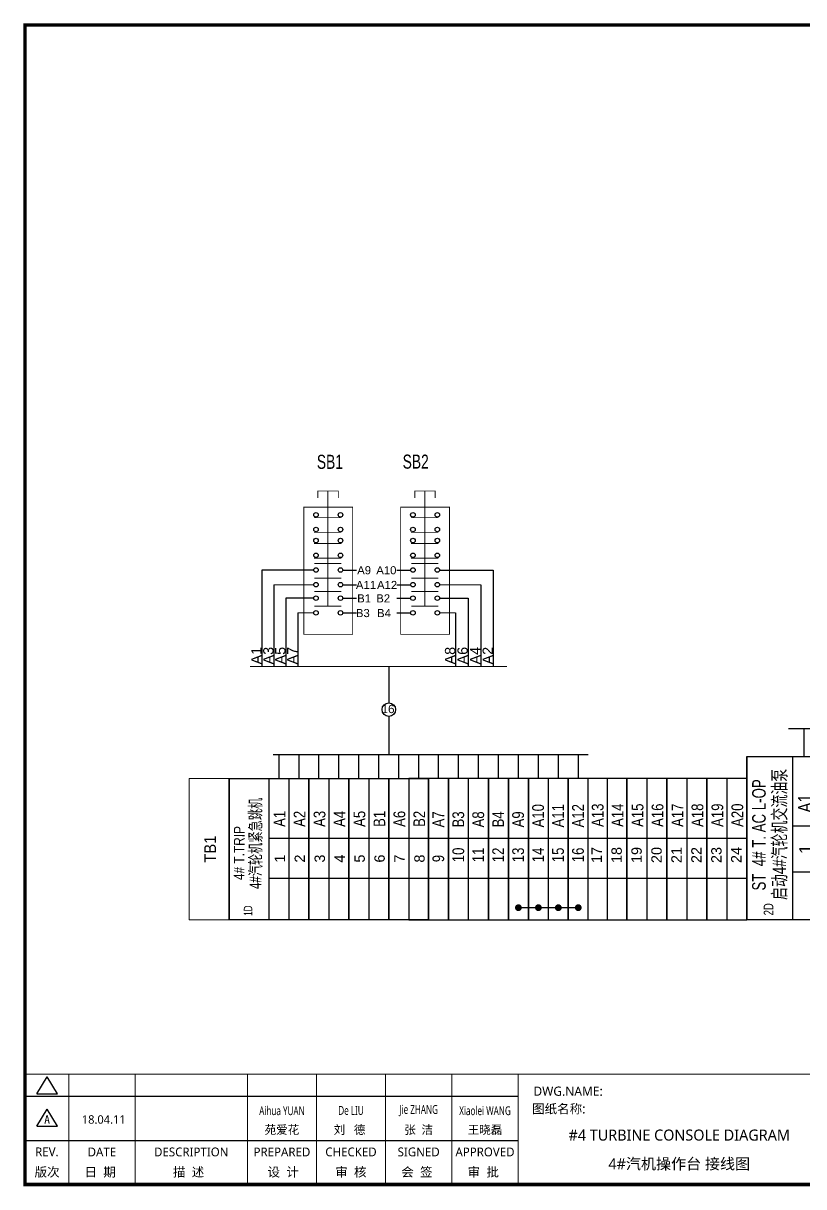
# Model space of a CAD drawing. Extents: x -29235853 to 12372, y -15815523 to 7212.
# Drawn here: x 3499 to 5620, y -7480 to -4318 of the extents above; entities that cross this region are included whole.
import ezdxf
from ezdxf.enums import TextEntityAlignment as Align

# ---------------------------------------------------------------- set-up
doc = ezdxf.new("R2010")
doc.units = 0
doc.header["$LTSCALE"] = 10
doc.header["$MEASUREMENT"] = 0
doc.layers.get('0').update_dxf_attribs({"linetype": 'CONTINUOUS'})
for name, color, linetype in [('t', 1, 'CONTINUOUS'), ('接线端子', 7, 'CONTINUOUS'), ('操作台', 7, 'CONTINUOUS')]:
    doc.layers.add(name, color=color, linetype=linetype)
doc.styles.add('HZ', font='arial.ttf')
doc.styles.get("Standard").update_dxf_attribs({"font": '', "width": 0.65})
doc.styles.add('微软雅黑', font='')
doc.styles.get('Standard').set_extended_font_data('SimSun')
doc.styles.get('微软雅黑').set_extended_font_data('Microsoft YaHei')

# ---------------------------------------------------------------- blocks, each defined once
blk = doc.blocks.new('台内接线图12')
at = {"color": 0}
blk.add_line((8.774271566474113, 5.882834563893368), (59.88319817554805, 5.882834563893368), dxfattribs=at)
at = {"layer": '接线端子'}
for p, q in [((43.45970758554199, 26.98489258732008), (43.45970758554199, 18.22284067169499)), ((43.45970758554199, 14.95077566435844), (43.45970758554199, 5.749821590056001)), ((11.96706630891708, 5.749821590056172), (11.96706630891708, 0)), ((16.77937118021214, 5.749821590056172), (16.77937118021214, 0)), ((21.5916760515064, 5.749821590055772), (21.5916760515064, -3.979e-13)), ((26.40398092280122, 5.749821590055772), (26.40398092280122, -3.979e-13)), ((31.21628579409492, 5.749821590055717), (31.21628579409492, -4.547e-13)), ((36.0285906653902, 5.749821590055717), (36.0285906653902, -4.547e-13)), ((40.84089553668388, 5.749821590055717), (40.84089553668388, -4.547e-13)), ((45.65320040797871, 5.749821590055717), (45.65320040797871, -4.547e-13)), ((50.46550527927253, 5.749821590055717), (50.46550527927253, -4.547e-13)), ((55.27781015056768, 5.749821590055717), (55.27781015056768, -4.547e-13)), ((0, 0), (0, -34.14036601367974)), ((0, 0), (19.2492194851784, 3.411e-13)), ((14.43691461388403, 0), (14.43691461388403, -34.14036601367991)), ((19.2492194851784, 3.411e-13), (19.2492194851784, -34.14036601367957)), ((19.2492194851784, 0), (19.2492194851784, -34.14036601367991)), ((19.2492194851784, 1.705e-13), (19.2492194851784, -34.14036601367957)), ((19.2492194851784, 3.411e-13), (19.2492194851784, -34.14036601367934)), ((19.2492194851784, 0), (19.2492194851784, -34.14036601367974)), ((28.87382922776726, 3.411e-13), (28.87382922776726, -34.14036601367957)), ((28.87382922776726, 1.137e-13), (28.87382922776726, -34.14036601367957)), ((28.87382922776726, 3.411e-13), (28.87382922776726, -34.1403660136794)), ((28.87382922776726, 3.411e-13), (28.87382922776726, -34.14036601367957)), ((28.87382922776726, 1.137e-13), (28.87382922776726, -34.14036601367957)), ((28.87382922776726, 3.411e-13), (28.87382922776726, -34.1403660136794)), ((38.49843897035601, 2.842e-13), (38.49843897035601, -34.14036601367963)), ((38.49843897035601, 1.137e-13), (38.49843897035601, -34.14036601367963)), ((38.49843897035601, 2.842e-13), (38.49843897035601, -34.14036601367945)), ((38.49843897035601, 3.411e-13), (38.49843897035601, -34.14036601367957)), ((38.49843897035601, 1.137e-13), (38.49843897035601, -34.14036601367957)), ((38.49843897035601, 3.411e-13), (38.49843897035601, -34.1403660136794)), ((38.49843897035601, 3.411e-13), (38.49843897035601, -34.14036601367957)), ((38.49843897035601, 1.137e-13), (38.49843897035601, -34.14036601367957)), ((38.49843897035601, 3.411e-13), (38.49843897035601, -34.1403660136794)), ((48.12304871294474, 2.842e-13), (48.12304871294474, -34.14036601367963)), ((48.12304871294474, 1.137e-13), (48.12304871294474, -34.14036601367963)), ((48.12304871294474, 2.842e-13), (48.12304871294474, -34.14036601367945)), ((48.12304871294474, 8.527e-13), (48.12304871294474, -34.14036601367906)), ((48.12304871294474, 5.116e-13), (48.12304871294474, -34.1403660136794)), ((48.12304871294474, 6.821e-13), (48.12304871294474, -34.14036601367906)), ((48.12304871294474, 8.527e-13), (48.12304871294474, -34.14036601367883)), ((48.12304871294474, 5.116e-13), (48.12304871294474, -34.14036601367923)), ((48.12304871294474, 8.527e-13), (48.12304871294474, -34.14036601367906)), ((48.12304871294474, 5.116e-13), (48.12304871294474, -34.1403660136794)), ((48.12304871294474, 6.821e-13), (48.12304871294474, -34.14036601367906)), ((48.12304871294474, 8.527e-13), (48.12304871294474, -34.14036601367883)), ((48.12304871294474, 5.116e-13), (48.12304871294474, -34.14036601367923)), ((48.12304871294474, -34.14036601367945), (48.12304871294474, 2.842e-13)), ((48.12304871294474, 2.842e-13), (48.12304871294474, -34.14036601367945)), ((52.935353584239, 4.547e-13), (52.935353584239, -34.14036601367945)), ((57.7476584555335, 8.527e-13), (57.7476584555335, -34.14036601367906)), ((57.7476584555335, 4.547e-13), (57.7476584555335, -34.14036601367945)), ((57.7476584555335, 6.253e-13), (57.7476584555335, -34.14036601367906)), ((57.7476584555335, 8.527e-13), (57.7476584555335, -34.14036601367889)), ((57.7476584555335, 4.547e-13), (57.7476584555335, -34.14036601367929)), ((57.7476584555335, 8.527e-13), (57.7476584555335, -34.14036601367906)), ((57.7476584555335, 5.116e-13), (57.7476584555335, -34.1403660136794)), ((57.7476584555335, 6.821e-13), (57.7476584555335, -34.14036601367906)), ((57.7476584555335, 8.527e-13), (57.7476584555335, -34.14036601367883)), ((57.7476584555335, 5.116e-13), (57.7476584555335, -34.14036601367923)), ((57.7476584555335, 8.527e-13), (57.7476584555335, -34.14036601367906)), ((57.7476584555335, 5.116e-13), (57.7476584555335, -34.1403660136794)), ((57.7476584555335, 6.821e-13), (57.7476584555335, -34.14036601367906)), ((57.7476584555335, 8.527e-13), (57.7476584555335, -34.14036601367883)), ((57.7476584555335, 5.116e-13), (57.7476584555335, -34.14036601367923)), ((57.7476584555335, -34.14036601367945), (57.7476584555335, 2.842e-13)), ((57.7476584555335, 2.842e-13), (57.7476584555335, -34.14036601367945)), ((62.55996332682776, 4.547e-13), (62.55996332682776, -34.14036601367945)), ((67.37226819812224, 8.527e-13), (67.37226819812224, -34.14036601367906)), ((67.37226819812224, 4.547e-13), (67.37226819812224, -34.14036601367945)), ((67.37226819812224, 6.253e-13), (67.37226819812224, -34.14036601367906)), ((67.37226819812224, 8.527e-13), (67.37226819812224, -34.14036601367889)), ((67.37226819812224, 4.547e-13), (67.37226819812224, -34.14036601367929)), ((67.37226819812213, 8.527e-13), (67.37226819812213, -34.14036601367906)), ((67.37226819812213, 4.547e-13), (67.37226819812213, -34.14036601367945)), ((67.37226819812213, 6.253e-13), (67.37226819812213, -34.14036601367906)), ((67.37226819812213, 8.527e-13), (67.37226819812213, -34.14036601367889)), ((67.37226819812213, 4.547e-13), (67.37226819812213, -34.14036601367929)), ((67.37226819812213, 8.527e-13), (67.37226819812213, -34.14036601367906)), ((67.37226819812213, 5.116e-13), (67.37226819812213, -34.1403660136794)), ((67.37226819812213, 6.821e-13), (67.37226819812213, -34.14036601367906)), ((67.37226819812213, 8.527e-13), (67.37226819812213, -34.14036601367883)), ((67.37226819812213, 5.116e-13), (67.37226819812213, -34.14036601367923)), ((67.37226819812213, 8.527e-13), (67.37226819812213, -34.14036601367906)), ((67.37226819812213, 5.116e-13), (67.37226819812213, -34.1403660136794)), ((67.37226819812213, 6.821e-13), (67.37226819812213, -34.14036601367906)), ((67.37226819812213, 8.527e-13), (67.37226819812213, -34.14036601367883)), ((67.37226819812213, 5.116e-13), (67.37226819812213, -34.14036601367923)), ((67.37226819812213, -34.14036601367945), (67.37226819812213, 2.842e-13)), ((67.37226819812213, 2.842e-13), (67.37226819812213, -34.14036601367945)), ((72.18457306941639, 4.547e-13), (72.18457306941639, -34.14036601367945)), ((76.99687794071087, 8.527e-13), (76.99687794071087, -34.14036601367906)), ((76.99687794071087, 4.547e-13), (76.99687794071087, -34.14036601367945)), ((76.99687794071087, 6.253e-13), (76.99687794071087, -34.14036601367906)), ((76.99687794071087, 8.527e-13), (76.99687794071087, -34.14036601367889)), ((76.99687794071087, 4.547e-13), (76.99687794071087, -34.14036601367929)), ((9.624609742589657, -34.14036601367991), (9.624609742589657, -1.705e-13)), ((19.2492194851784, -34.14036601367997), (19.2492194851784, -2.274e-13)), ((19.2492194851784, -2.274e-13), (19.2492194851784, -34.14036601367997)), ((24.06152435647277, -5.68e-14), (24.06152435647277, -34.14036601367997)), ((28.87382922776726, -5.68e-14), (28.87382922776726, -34.14036601367997)), ((28.87382922776726, -5.68e-14), (28.87382922776726, -34.1403660136798)), ((28.87382922776726, -5.68e-14), (28.87382922776726, -34.14036601367997)), ((28.87382922776726, -5.68e-14), (28.87382922776726, -34.1403660136798)), ((28.87382922776726, -34.14036601368002), (28.87382922776726, -2.842e-13)), ((28.87382922776726, -2.842e-13), (28.87382922776726, -34.14036601368002)), ((33.68613409906152, -1.137e-13), (33.68613409906152, -34.14036601368002)), ((38.49843897035601, -1.137e-13), (38.49843897035601, -34.14036601368002)), ((38.49843897035601, -1.137e-13), (38.49843897035601, -34.14036601367985)), ((38.49843897035601, -5.68e-14), (38.49843897035601, -34.14036601367997)), ((38.49843897035601, -5.68e-14), (38.49843897035601, -34.1403660136798)), ((38.49843897035601, -5.68e-14), (38.49843897035601, -34.14036601367997)), ((38.49843897035601, -5.68e-14), (38.49843897035601, -34.1403660136798)), ((38.49843897035601, -34.14036601368002), (38.49843897035601, -2.842e-13)), ((38.49843897035601, -2.842e-13), (38.49843897035601, -34.14036601368002)), ((43.31074384165026, -1.137e-13), (43.31074384165026, -34.14036601368002)), ((48.12304871294474, -1.137e-13), (48.12304871294474, -34.14036601368002)), ((48.12304871294474, -1.137e-13), (48.12304871294474, -34.14036601367985)), ((9.624609742589087, -14.43691461388471), (19.2492194851784, -14.43691461388471)), ((19.24921948517794, -14.43691461388477), (28.87382922776726, -14.43691461388477)), ((28.87382922776669, -14.43691461388482), (38.49843897035601, -14.43691461388482)), ((38.49843897035544, -14.43691461388482), (48.12304871294474, -14.43691461388482)), ((48.12304871294418, -14.43691461388425), (57.7476584555335, -14.43691461388425)), ((57.74765845553294, -14.43691461388425), (67.37226819812224, -14.43691461388425)), ((67.37226819812156, -14.43691461388425), (76.99687794071087, -14.43691461388425)), ((9.624609742589087, -24.06152435647442), (19.2492194851784, -24.06152435647442)), ((19.24921948517794, -24.06152435647442), (28.87382922776726, -24.06152435647442)), ((28.87382922776669, -24.06152435647448), (38.49843897035601, -24.06152435647448)), ((38.49843897035544, -24.06152435647448), (48.12304871294474, -24.06152435647448)), ((48.12304871294418, -24.06152435647397), (57.7476584555335, -24.06152435647397)), ((57.74765845553294, -24.06152435647397), (67.37226819812224, -24.06152435647397)), ((67.37226819812156, -24.06152435647397), (76.99687794071087, -24.06152435647397)), ((19.2492194851784, -34.14036601367957), (0, -34.14036601367957))]:
    blk.add_line(p, q, dxfattribs=at)
blk.add_lwpolyline([(0, 0), (76.99687794071087, -1.137e-13), (76.99687794071087, -34.14036601368002), (0, -34.14036601368002), (0, 0)], dxfattribs=at)
blk.add_circle((43.45970758554199, 16.58680816802695), 1.636032503668177, dxfattribs=at)
at = {"layer": '接线端子', "style": 'HZ'}
blk.add_attdef('线数量', text='', height=2, dxfattribs=at).set_placement((43.28103302171235, 15.74367148272728), align=Align.CENTER)
for tag, p, height, width in [('A10', (56.90317778638439, -11.70569712792684), 2.835000000000007, 0.8), ('A11', (61.71548265767853, -11.70569712792707), 2.835000000000007, 0.8), ('A12', (66.52778752897314, -11.70569712792684), 2.835000000000007, 0.8), ('A13', (71.34009240026705, -11.70569712792707), 2.835000000000007, 0.8), ('A14', (76.15239727156177, -11.70569712792684), 2.835000000000007, 0.8), ('A1', (13.59243394473469, -11.70569712792752), 2.835000000000007, 0.8), ('A2', (18.40473881602929, -11.70569712792735), 2.835000000000007, 0.8), ('A3', (23.21704368732344, -11.70569712792758), 2.835000000000007, 0.8), ('A4', (28.02934855861816, -11.70569712792735), 2.835000000000007, 0.8), ('A5', (32.84165342991219, -11.70569712792758), 2.835000000000007, 0.8), ('A6', (37.6539583012069, -11.70569712792741), 2.835000000000007, 0.8), ('A7', (42.46626317250092, -11.70569712792758), 2.835000000000007, 0.8), ('A8', (47.27856804379564, -11.70569712792741), 2.835000000000007, 0.8), ('A9', (52.09087291508968, -11.70569712792707), 2.835000000000007, 0.8), ('1D', (5.565050351813168, -33.183088085137), 2.024999999999996, 0.7)]:
    blk.add_attdef(tag, p, '', height=height, rotation=90, dxfattribs=dict(at, width=width))
at = {"layer": '接线端子', "style": 'HZ', "width": 0.7}
for tag, p in [('端子上标识', (3.975745397447781, -16.36532717247161)), ('紧急停机', (8.247771722601783, -16.26208428996216))]:
    blk.add_attdef(tag, text='', height=2.834999999999995, rotation=90, dxfattribs=at).set_placement(p, align=Align.CENTER)
at = {"layer": '接线端子', "style": 'HZ'}
for tag, p in [('1', (13.47249833910109, -19.34542423562794)), ('2', (18.28480321039592, -19.34542423562777)), ('3', (23.09710808168984, -19.345424235628)), ('4', (27.90941295298467, -19.34542423562783)), ('5', (32.72171782427858, -19.34542423562806)), ('6', (37.53402269557341, -19.34542423562789)), ('7', (42.34632756686733, -19.34542423562806)), ('8', (47.15863243816227, -19.34542423562789)), ('9', (51.97093730945619, -19.34542423562749)), ('10', (56.78324218075101, -19.34542423562732)), ('11', (61.59554705204493, -19.34542423562749)), ('12', (66.40785192333976, -19.34542423562732)), ('13', (71.22015679463345, -19.34542423562749)), ('14', (76.0324616659284, -19.34542423562732))]:
    blk.add_attdef(tag, text='', height=2.5, rotation=90, dxfattribs=at).set_placement(p, align=Align.CENTER)
blk = doc.blocks.new('图框-中英文.180408')
at = {"color": 7}
for p, q in [((0, -2911.581424744189), (1340.158172602998, -2911.581424744189)), ((0, -3031.581424744189), (1340.158172602998, -3031.581424744189))]:
    blk.add_line(p, q, dxfattribs=at)
at = {"color": 7, "const_width": 3}
blk.add_lwpolyline([(4115.642035047145, -2851.581424744189), (0, -2851.581424744189)], dxfattribs=at)
at = {"layer": 't', "color": 7}
for p, q in [((31.94938321653171, -2904.992613363662), (59.89920926059131, -2859.122325316828)), ((87.8490353046218, -2904.992613363662), (59.89920926059131, -2859.122325316828)), ((31.94938321653171, -2904.992613363662), (87.8490353046218, -2904.992613363662)), ((31.94938321653171, -2992.977239491032), (59.89920926059131, -2947.106951444141)), ((87.8490353046218, -2992.977239491032), (59.89920926059131, -2947.106951444141)), ((31.94938321653171, -2992.977239491032), (87.8490353046218, -2992.977239491032))]:
    blk.add_line(p, q, dxfattribs=at)
at = {"layer": 't', "color": 7, "const_width": 9.61519705431492}
blk.add_lwpolyline([(4115.642035047145, -3151.581424744189), (4115.642035047145, 0), (0, 0), (0, -3151.581424744189)], close=True, dxfattribs=at)
at = {"layer": 't', "color": 7, "const_width": 2.40379926357873}
for points in [[(118.7653193609731, -2852.783324375967), (118.7653193609731, -3151.581424744189)], [(299.0502641293569, -2852.783324375967), (299.0502641293569, -3151.581424744189)], [(604.3883150879992, -2852.783324375967), (604.3883150879992, -3156.41304604568)], [(791.9882990770857, -2852.783324375967), (791.9882990770857, -3156.41304604568)], [(979.588283066143, -2852.783324375967), (979.588283066143, -3156.41304604568)], [(1159.873227834585, -2852.783324375967), (1159.873227834585, -3156.41304604568)], [(1340.158172602998, -2852.783324375967), (1340.158172602998, -3156.41304604568)]]:
    blk.add_lwpolyline(points, dxfattribs=at)
at = {"color": 7, "style": '微软雅黑', "flags": 8}
for tag, p, height in [('DWG.NAME:', (1381.636459220965, -2910.37952511241), 25), ('DWG.NO.:', (3128.186172261583, -3030.402470643486), 24), ('图纸编号', (3315.362718925957, -3052.404678158069), 24), ('FILENO.:', (3128.672545599984, -3106.104124450346), 24), ('文档号', (3317.726365529132, -3124.132485953713), 24)]:
    blk.add_attdef(tag, p, '', height=height, dxfattribs=at)
at = {"color": 7, "style": '微软雅黑', "width": 0.8, "flags": 8}
for tag, p, height in [('PROJECTNAME:', (3125.480185663539, -2912.807924402037), 24), ('PROJECT_NAME', (3330.905957438157, -2910.329193483971), 25)]:
    blk.add_attdef(tag, p, '', height=height, dxfattribs=at)
at = {"color": 7, "style": '微软雅黑', "width": 0.7, "flags": 8}
for tag, p in [('RENLIU', (698.1883070825425, -2950.380597809435)), ('SHUFENWANG', (885.7882910716289, -2950.380597809435)), ('FANGHOU', (1069.730755450379, -2950.380597809435)), ('DANDANLI', (1250.015700218792, -2950.380597809435)), ('HANGZHOUHOLLYSYSAUTOMATIONCO.,LTD.', (2770.082304289484, -3045.714803244191))]:
    blk.add_attdef(tag, text='', height=24, dxfattribs=at).set_placement(p, align=Align.MIDDLE)
at = {"color": 7, "style": '微软雅黑', "flags": 8}
for tag, p in [('图纸名称:', (1377.81237181677, -2965.923337057193)), ('项目名称', (3279.060043926354, -2986.764379690278))]:
    blk.add_attdef(tag, text='', height=25, dxfattribs=at).set_placement(p, align=Align.BOTTOM_LEFT)
at = {"color": 7, "flags": 8}
blk.add_attdef('A', text='', height=23, dxfattribs=at).set_placement((59.89920926059131, -2974.881554149018), align=Align.MIDDLE)
at = {"color": 7, "style": '微软雅黑', "flags": 8}
for tag, height, p in [('设计时间', 23, (213.8658221408186, -2974.881554149018)), ('刘仁', 23, (698.1883070825425, -3002.188376027443)), ('王姝芬', 23, (885.7882910716289, -3002.188376027443)), ('侯方', 23, (1069.730755450379, -3002.188376027443)), ('李丹丹', 23, (1250.015700218792, -3002.188376027443)), ('#10STATIONONTROLCABINETCOVER', 30, (1777.900103825072, -3017.182374560078)), ('PAGEXOFX', 24, (3953.713803545135, -3039.081424744189)), ('REV.', 24, (59.38265968048654, -3063.048954873535)), ('DATE', 24, (208.907791745165, -3063.048954873535)), ('DESCRIPTION', 24, (451.7192896086781, -3063.048954873535)), ('PREPARED', 24, (698.1883070825425, -3063.048954873535)), ('CHECKED', 24, (885.7882910716144, -3063.048954873535)), ('SIGNED', 24, (1069.730755450364, -3063.048954873535)), ('APPROVED', 24, (1250.015700218792, -3063.048954873535)), ('图纸名称', 30, (1777.900103825072, -3094.695064044037)), ('第几页共几页', 24, (3953.713803545135, -3114.081424744189))]:
    blk.add_attdef(tag, text='', height=height, dxfattribs=at).set_placement(p, align=Align.MIDDLE)
at = {"layer": 't', "color": 7, "style": '微软雅黑'}
for s, p in [('版次', (59.89920926059131, -3117.600441270843)), ('日  期', (204.1999693705875, -3117.600441270843)), ('描  述', (444.4895954714448, -3117.600441270843)), ('设  计', (701.4970341851513, -3117.600441270843)), ('审  核', (885.5947788425256, -3117.600441270843)), ('会  签', (1065.022933075787, -3117.600441270843)), ('审  批', (1245.3078778442, -3117.600441270843))]:
    blk.add_text(s, height=25, dxfattribs=at).set_placement(p, align=Align.MIDDLE_CENTER)

msp = doc.modelspace()

# ---------------------------------------------------------------- hatches: boundary and pattern name
for points in [[(4854.438975480445, -6721.607670734787, 0.9999999999984408), (4835.773571096363, -6721.607670734787, 0.99999999999922)], [(4908.663281357642, -6721.607670734787, 0.9999999999984408), (4889.997876973557, -6721.607670734787, 0.99999999999922)], [(4962.887587234836, -6721.60767073479, 0.9999999999984408), (4944.222182850752, -6721.60767073479, 0.99999999999922)], [(5017.111893112031, -6721.607670734792, 0.9999999999984408), (4998.446488727948, -6721.607670734792, 0.99999999999922)]]:
    msp.add_hatch(color=256).paths.add_polyline_path(points)

# ---------------------------------------------------------------- linework, layer by layer
for p, q in [((4288.838241770263, -5803.75856804216), (4148.009656485039, -5803.75856804216)), ((4148.009656485039, -5803.75856804216), (4148.009656485039, -6066.076122705012)), ((4630.99696499024, -5803.75856804216), (4776.75280012419, -5803.75856804216)), ((4776.75280012419, -5803.75856804216), (4776.75280012419, -6066.076122705012)), ((4180.499083768484, -5843.717345968865), (4180.499083768484, -6066.076122705012)), ((4742.596634076734, -5843.717345968865), (4742.596634076734, -6066.076122705012)), ((4212.988511051926, -5880.182531622811), (4212.988511051926, -6066.076122705012)), ((4288.838241770263, -5880.182531622811), (4212.988511051926, -5880.182531622811)), ((4630.99696499024, -5880.182531622811), (4708.440468029277, -5880.182531622811)), ((4708.440468029277, -5880.182531622811), (4708.440468029277, -6066.076122705012)), ((4245.477938335373, -5920.141309549515), (4245.477938335373, -6066.076122705012)), ((4674.284301981819, -5920.141309549515), (4674.284301981819, -6066.076122705012))]:
    msp.add_line(p, q)
at = {"lineweight": 0}
for p, q in [((4288.838241770334, -5843.717345968865), (4180.499083768484, -5843.717345968865)), ((4630.996964990169, -5843.717345968865), (4742.596634076734, -5843.717345968865)), ((4288.838241770334, -5920.141309549515), (4245.477938335373, -5920.141309549515)), ((4630.996964990169, -5920.141309549515), (4674.284301981819, -5920.141309549515))]:
    msp.add_line(p, q, dxfattribs=at)
for points, const_width in [([(4355.570628014324, -5589.027747359317), (4299.118581968078, -5589.027747359317)], 2.489637551753935), ([(4300.171436544706, -5587.800380244023), (4300.171436544706, -5607.954194697012)], 2.489637551753935), ([(4327.3446049912, -5902.313945431451), (4327.3446049912, -5589.027747359317)], 2.489637551753935), ([(4355.570628014324, -5587.800380244023), (4355.570628014324, -5607.954194697012)], 2.489637551753935), ([(4618.890828762043, -5589.027747359317), (4562.438782715795, -5589.027747359317)], 2.489637551753935), ([(4563.491637292425, -5587.800380244023), (4563.491637292425, -5607.954194697012)], 2.489637551753935), ([(4590.664805738919, -5902.313945431451), (4590.664805738919, -5589.027747359317)], 2.489637551753935), ([(4618.890828762043, -5587.800380244023), (4618.890828762043, -5607.954194697012)], 2.489637551753935), ([(4261.86716829296, -5633.024722604013), (4394.647837719824, -5633.024722604013), (4394.647837719824, -5978.512173420003), (4261.86716829296, -5978.512173420003), (4261.86716829296, -5633.024722604013)], 2.489637551753935), ([(4289.765117612824, -5661.463959556255), (4363.972712942272, -5661.463959556255)], 2.489637551753935), ([(4525.187369040677, -5633.024722604013), (4657.968038467543, -5633.024722604013), (4657.968038467543, -5978.512173420003), (4525.187369040677, -5978.512173420003), (4525.187369040677, -5633.024722604013)], 2.489637551753935), ([(4553.085318360545, -5661.463959556255), (4627.292913689993, -5661.463959556255)], 2.489637551753935), ([(4289.765117612824, -5701.422737482961), (4363.972712942272, -5701.422737482961)], 2.489637551753935), ([(4553.085318360545, -5701.422737482961), (4627.292913689993, -5701.422737482961)], 2.489637551753935), ([(4289.765117612824, -5731.553490125506), (4363.972712942272, -5731.553490125506)], 2.489637551753935), ([(4553.085318360545, -5731.553490125506), (4627.292913689993, -5731.553490125506)], 2.489637551753935), ([(4289.765117612824, -5771.51226805221), (4363.972712942272, -5771.51226805221)], 2.489637551753935), ([(4290.716497040132, -5785.931203924093), (4363.972712942272, -5785.931203924093)], 2.489637551753935), ([(4553.085318360545, -5771.51226805221), (4627.292913689993, -5771.51226805221)], 2.489637551753935), ([(4554.036697787848, -5785.931203924093), (4627.292913689993, -5785.931203924093)], 2.489637551753935), ([(4290.716497040132, -5825.889981850799), (4363.972712942272, -5825.889981850799)], 2.489637551753935), ([(4554.036697787848, -5825.889981850799), (4627.292913689993, -5825.889981850799)], 2.489637551753935), ([(4290.716497040132, -5862.355167504746), (4363.972712942272, -5862.355167504746)], 2.489637551753935), ([(4554.036697787848, -5862.355167504746), (4627.292913689993, -5862.355167504746)], 2.489637551753935), ([(4290.716497040132, -5902.313945431451), (4363.972712942272, -5902.313945431451)], 2.489637551753935), ([(4554.036697787848, -5902.313945431451), (4627.292913689993, -5902.313945431451)], 2.489637551753935), ([(4115.677140806287, -6066.076122705012), (4814.087713099118, -6066.076122705012)], 2.85396376021842)]:
    msp.add_lwpolyline(points, dxfattribs=dict(const_width=const_width))
at = {"const_width": 5.239058002354062}
for points in [[(4845.016576198208, -6724.089323818315, 1), (4845.016576198208, -6718.850265815951, 1)], [(4899.240882075404, -6724.089323818315, 1), (4899.240882075404, -6718.850265815951, 1)], [(4953.465187952599, -6724.089323818315, 1), (4953.465187952599, -6718.850265815951, 1)], [(5007.689493829792, -6724.089323818318, 1), (5007.689493829792, -6718.850265815955, 1)]]:
    msp.add_lwpolyline(points, format="xyb", close=True, dxfattribs=at)
for centre in [(4295.062335649716, -5653.751481619499), (4361.452670363065, -5653.751481619499), (4558.382536397434, -5653.751481619499), (4624.772871110785, -5653.751481619499), (4295.062335649716, -5693.710259546206), (4361.452670363065, -5693.710259546206), (4558.382536397434, -5693.710259546206), (4624.772871110785, -5693.710259546206), (4295.062335649716, -5723.841012188748), (4361.452670363065, -5723.841012188748), (4558.382536397434, -5723.841012188748), (4624.772871110785, -5723.841012188748), (4295.062335649716, -5763.799790115453), (4361.452670363065, -5763.799790115453), (4558.382536397434, -5763.799790115453), (4624.772871110785, -5763.799790115453), (4295.062335649716, -5803.75856804216), (4361.452670363065, -5803.75856804216), (4558.382536397434, -5803.75856804216), (4624.772871110785, -5803.75856804216), (4295.062335649716, -5843.717345968865), (4361.452670363065, -5843.717345968865), (4558.382536397434, -5843.717345968865), (4624.772871110785, -5843.717345968865), (4295.062335649716, -5880.182531622811), (4361.452670363065, -5880.182531622811), (4558.382536397434, -5880.182531622811), (4624.772871110785, -5880.182531622811), (4295.062335649716, -5920.141309549515), (4361.452670363065, -5920.141309549515), (4558.382536397434, -5920.141309549515), (4624.772871110785, -5920.141309549515)]:
    msp.add_circle(centre, 6.224093879384835)
at = {"layer": '接线端子'}
for p, q in [((4492.834398668092, -6066.076122705015), (4492.834398668092, -6164.80556647297)), ((4492.834398668092, -6201.674688141931), (4492.834398668092, -6305.349613449148)), ((4193.760897566714, -6305.349613449142), (4193.760897566714, -6370.13771249463)), ((4247.985203443915, -6305.349613449142), (4247.985203443915, -6370.13771249463)), ((4302.209509321108, -6305.349613449147), (4302.209509321108, -6370.137712494637)), ((4356.433815198308, -6305.349613449147), (4356.433815198308, -6370.137712494637)), ((4410.658121075498, -6305.349613449148), (4410.658121075498, -6370.137712494637)), ((4464.479095815352, -6305.349613449148), (4464.479095815352, -6370.137712494637)), ((4519.106732829887, -6305.349613449148), (4519.106732829887, -6370.137712494637)), ((4573.331038707083, -6305.349613449148), (4573.331038707083, -6370.137712494637)), ((4681.779650461471, -6305.349613449156), (4681.779650461471, -6370.137712494644)), ((4790.228262215862, -6305.34961344916), (4790.228262215862, -6370.137712494648)), ((4844.476996713882, -6305.349613449148), (4844.476996713882, -6370.137712494637)), ((4898.676873970255, -6305.349613449162), (4898.676873970255, -6370.137712494651)), ((4952.901179847451, -6305.349613449162), (4952.901179847451, -6370.137712494651)), ((5007.125485724644, -6305.349613449148), (5007.125485724644, -6370.137712494637)), ((4058.917848062898, -6370.13771249463), (4058.917848062898, -6754.826068489671)), ((4058.917848062898, -6370.13771249463), (4275.815071571687, -6370.137712494627)), ((4058.917848062898, -6370.137712494628), (4058.917848062898, -6754.216830332886)), ((4167.3664598173, -6754.826068489673), (4167.3664598173, -6370.137712494632)), ((4221.590765694495, -6370.13771249463), (4221.590765694495, -6754.826068489673)), ((4275.815071571687, -6370.137712494627), (4275.815071571687, -6754.82606848967)), ((4275.815071571687, -6370.13771249463), (4275.815071571687, -6754.826068489673)), ((4275.815071571687, -6370.137712494629), (4275.815071571687, -6754.82606848967)), ((4275.815071571687, -6370.137712494627), (4275.815071571687, -6754.826068489667)), ((4275.815071571687, -6370.13771249463), (4275.815071571687, -6754.826068489671)), ((4275.815071571687, -6754.826068489673), (4275.815071571687, -6370.137712494633)), ((4275.815071571687, -6370.137712494633), (4275.815071571687, -6754.826068489673)), ((4330.039377448886, -6370.137712494632), (4330.039377448886, -6754.826068489673)), ((4384.263683326079, -6370.137712494627), (4384.263683326079, -6754.82606848967)), ((4384.263683326079, -6370.137712494632), (4384.263683326079, -6754.826068489673)), ((4384.263683326079, -6370.137712494629), (4384.263683326079, -6754.82606848967)), ((4384.263683326079, -6370.137712494627), (4384.263683326079, -6754.826068489667)), ((4384.263683326079, -6370.137712494632), (4384.263683326079, -6754.826068489672)), ((4384.263683326079, -6370.137712494627), (4384.263683326079, -6754.82606848967)), ((4384.263683326079, -6370.137712494632), (4384.263683326079, -6754.826068489673)), ((4384.263683326079, -6370.137712494629), (4384.263683326079, -6754.82606848967)), ((4384.263683326079, -6370.137712494627), (4384.263683326079, -6754.826068489667)), ((4384.263683326079, -6370.137712494632), (4384.263683326079, -6754.826068489672)), ((4384.263683326079, -6754.826068489676), (4384.263683326079, -6370.137712494634)), ((4384.263683326079, -6370.137712494634), (4384.263683326079, -6754.826068489676)), ((4438.487989203273, -6370.137712494632), (4438.487989203273, -6754.826068489676)), ((4492.71229508047, -6370.137712494628), (4492.71229508047, -6754.82606848967)), ((4492.71229508047, -6370.137712494632), (4492.71229508047, -6754.826068489676)), ((4492.71229508047, -6370.137712494629), (4492.71229508047, -6754.82606848967)), ((4492.71229508047, -6370.137712494628), (4492.71229508047, -6754.826068489669)), ((4492.71229508047, -6370.137712494632), (4492.71229508047, -6754.826068489672)), ((4492.71229508047, -6370.137712494627), (4492.71229508047, -6754.82606848967)), ((4492.71229508047, -6370.137712494632), (4492.71229508047, -6754.826068489673)), ((4492.71229508047, -6370.137712494629), (4492.71229508047, -6754.82606848967)), ((4492.71229508047, -6370.137712494627), (4492.71229508047, -6754.826068489667)), ((4492.71229508047, -6370.137712494632), (4492.71229508047, -6754.826068489672)), ((4492.71229508047, -6370.137712494627), (4492.71229508047, -6754.82606848967)), ((4492.71229508047, -6370.137712494632), (4492.71229508047, -6754.826068489673)), ((4492.71229508047, -6370.137712494629), (4492.71229508047, -6754.82606848967)), ((4492.71229508047, -6370.137712494627), (4492.71229508047, -6754.826068489667)), ((4492.71229508047, -6370.137712494632), (4492.71229508047, -6754.826068489672)), ((4492.71229508047, -6754.826068489676), (4492.71229508047, -6370.137712494634)), ((4492.71229508047, -6370.137712494634), (4492.71229508047, -6754.826068489676)), ((4546.936600957664, -6370.137712494632), (4546.936600957664, -6754.826068489676)), ((4601.160906834857, -6370.137712494628), (4601.160906834857, -6754.82606848967)), ((4601.160906834857, -6370.137712494632), (4601.160906834857, -6754.826068489676)), ((4601.160906834857, -6370.137712494629), (4601.160906834857, -6754.82606848967)), ((4601.160906834857, -6370.137712494628), (4601.160906834857, -6754.826068489669)), ((4601.160906834857, -6370.137712494632), (4601.160906834857, -6754.826068489672)), ((5085.897689591775, -6370.145169313409), (5085.897689591775, -6754.833525308452)), ((5140.121995468968, -6370.145169313406), (5140.121995468968, -6754.83352530845)), ((5140.121995468968, -6370.145169313409), (5140.121995468968, -6754.833525308452)), ((5140.121995468968, -6370.145169313409), (5140.121995468968, -6754.83352530845)), ((5140.121995468968, -6370.145169313406), (5140.121995468968, -6754.833525308446)), ((5140.121995468968, -6370.145169313409), (5140.121995468968, -6754.833525308451)), ((5140.121995468968, -6754.833525308452), (5140.121995468968, -6370.145169313412)), ((5140.121995468968, -6370.145169313412), (5140.121995468968, -6754.833525308452)), ((5194.346301346166, -6370.145169313411), (5194.346301346166, -6754.833525308452)), ((5248.570607223359, -6370.145169313406), (5248.570607223359, -6754.83352530845)), ((5248.570607223359, -6370.145169313411), (5248.570607223359, -6754.833525308452)), ((5248.570607223359, -6370.145169313409), (5248.570607223359, -6754.83352530845)), ((5248.570607223359, -6370.145169313406), (5248.570607223359, -6754.833525308446)), ((5248.570607223359, -6370.145169313411), (5248.570607223359, -6754.833525308451)), ((5248.570607223359, -6370.145169313406), (5248.570607223359, -6754.83352530845)), ((5248.570607223359, -6370.145169313411), (5248.570607223359, -6754.833525308452)), ((5248.570607223359, -6370.145169313409), (5248.570607223359, -6754.83352530845)), ((5248.570607223359, -6370.145169313406), (5248.570607223359, -6754.833525308446)), ((5248.570607223359, -6370.145169313411), (5248.570607223359, -6754.833525308451)), ((5248.570607223359, -6754.833525308455), (5248.570607223359, -6370.145169313413)), ((5248.570607223359, -6370.145169313413), (5248.570607223359, -6754.833525308455)), ((5302.794913100553, -6370.145169313411), (5302.794913100553, -6754.833525308455)), ((5357.01921897775, -6370.145169313408), (5357.01921897775, -6754.83352530845)), ((5357.01921897775, -6370.145169313411), (5357.01921897775, -6754.833525308455)), ((5357.01921897775, -6370.145169313409), (5357.01921897775, -6754.83352530845)), ((5357.01921897775, -6370.145169313408), (5357.01921897775, -6754.833525308448)), ((5357.01921897775, -6370.145169313411), (5357.01921897775, -6754.833525308451)), ((5357.01921897775, -6370.145169313406), (5357.01921897775, -6754.83352530845)), ((5357.01921897775, -6370.145169313411), (5357.01921897775, -6754.833525308452)), ((5357.01921897775, -6370.145169313409), (5357.01921897775, -6754.83352530845)), ((5357.01921897775, -6370.145169313406), (5357.01921897775, -6754.833525308446)), ((5357.01921897775, -6370.145169313411), (5357.01921897775, -6754.833525308451)), ((5357.01921897775, -6370.145169313406), (5357.01921897775, -6754.83352530845)), ((5357.01921897775, -6370.145169313411), (5357.01921897775, -6754.833525308452)), ((5357.01921897775, -6370.145169313409), (5357.01921897775, -6754.83352530845)), ((5357.01921897775, -6370.145169313406), (5357.01921897775, -6754.833525308446)), ((5357.01921897775, -6370.145169313411), (5357.01921897775, -6754.833525308451)), ((5357.01921897775, -6754.833525308455), (5357.01921897775, -6370.145169313413)), ((5357.01921897775, -6370.145169313413), (5357.01921897775, -6754.833525308455)), ((5411.243524854945, -6370.145169313411), (5411.243524854945, -6754.833525308455)), ((5465.467830732137, -6370.145169313408), (5465.467830732137, -6754.83352530845)), ((5465.467830732137, -6370.145169313411), (5465.467830732137, -6754.833525308455)), ((5465.467830732137, -6370.145169313409), (5465.467830732137, -6754.83352530845)), ((5465.467830732137, -6370.145169313408), (5465.467830732137, -6754.833525308448)), ((5465.467830732137, -6370.145169313411), (5465.467830732137, -6754.833525308451)), ((4167.366459817296, -6532.810630126233), (4275.815071571691, -6532.810630126233)), ((4275.815071571686, -6532.810630126234), (4384.263683326082, -6532.810630126234)), ((4384.263683326075, -6532.810630126234), (4492.71229508047, -6532.810630126234)), ((4492.712295080468, -6532.810630126234), (4601.160906834861, -6532.810630126234)), ((5034.979782473245, -6532.818086945013), (5248.570607223362, -6532.818086945013)), ((5248.570607223355, -6532.818086945013), (5357.01921897775, -6532.818086945013)), ((5357.019218977748, -6532.818086945013), (5465.467830732141, -6532.818086945013)), ((4167.366459817296, -6641.259241880635), (4275.815071571691, -6641.259241880635)), ((4275.815071571686, -6641.259241880635), (4384.263683326082, -6641.259241880635)), ((4384.263683326075, -6641.259241880635), (4492.71229508047, -6641.259241880635)), ((4492.712295080468, -6641.259241880635), (4601.160906834861, -6641.259241880635)), ((5034.955353852421, -6641.259241880645), (5248.570607223362, -6641.266698699415)), ((5248.570607223355, -6641.266698699415), (5357.01921897775, -6641.266698699415)), ((5357.019218977748, -6641.266698699415), (5465.467830732141, -6641.266698699415)), ((4275.815071571687, -6754.82606848967), (4058.917848062898, -6754.82606848967))]:
    msp.add_line(p, q, dxfattribs=at)
for points in [[(4178.50305214012, -6305.349613449144), (4588.53449190906, -6305.349613449144)], [(4058.917848062898, -6370.13771249463), (4601.160906834857, -6370.137712494632), (4601.160906834857, -6754.826068489676), (4058.917848062898, -6754.826068489676), (4058.917848062898, -6370.13771249463)]]:
    msp.add_lwpolyline(points, dxfattribs=at)
msp.add_circle((4492.834398668092, -6183.240127307449), 18.43456083447909, dxfattribs=at)
at = {"layer": '操作台'}
for p, q in [((4367.676764242451, -5803.75856804216), (4405.278385488597, -5803.75856804216)), ((4514.768342691377, -5803.75856804216), (4552.15844251805, -5803.75856804216)), ((4367.676764242451, -5843.717345968865), (4405.278385488597, -5843.717345968865)), ((4514.768342691377, -5843.717345968865), (4552.15844251805, -5843.717345968865)), ((4367.676764242451, -5880.182531622811), (4405.278385488597, -5880.182531622811)), ((4514.768342691377, -5880.182531622811), (4552.15844251805, -5880.182531622811)), ((4367.676764242451, -5920.141309549515), (4405.278385488597, -5920.141309549515)), ((4514.768342691377, -5920.141309549515), (4552.15844251805, -5920.141309549515)), ((4588.534491909058, -6305.349613449142), (5034.251467374684, -6305.349613449142)), ((4628.273059773455, -6370.13771249463), (4628.273059773455, -6305.349613449142)), ((4736.721671527846, -6370.13771249463), (4736.721671527846, -6305.349613449142)), ((4546.936600957662, -6370.13771249463), (4546.936600957662, -6754.826068489672)), ((4601.160906834857, -6370.13771249463), (4546.936600957662, -6370.13771249463)), ((4601.160906834857, -6754.826068489667), (4601.160906834857, -6370.13771249463)), ((4601.160906834857, -6370.13771249463), (4601.160906834857, -6754.826068489672)), ((4655.385212712054, -6370.13771249463), (4601.160906834857, -6370.13771249463)), ((4655.385212712054, -6754.826068489667), (4655.385212712054, -6370.13771249463)), ((4655.385212712054, -6754.82606848967), (4655.385212712054, -6370.137712494636)), ((4655.385212712054, -6370.137712494636), (4655.385212712054, -6754.826068489678)), ((4709.60951858925, -6370.137712494636), (4655.385212712054, -6370.137712494636)), ((4709.60951858925, -6754.82606848967), (4709.60951858925, -6370.137712494636)), ((4763.833824466445, -6370.137712494636), (4709.60951858925, -6370.137712494636)), ((4763.833824466445, -6754.82606848967), (4763.833824466445, -6370.137712494636)), ((4763.833824466445, -6754.826068489676), (4763.833824466445, -6370.137712494639)), ((4763.833824466445, -6370.137712494639), (4763.833824466445, -6754.826068489681)), ((4818.058130343639, -6370.137712494639), (4763.833824466445, -6370.137712494639)), ((4818.058130343639, -6754.826068489673), (4818.058130343639, -6370.137712494638)), ((4818.058130343639, -6370.137712494638), (4818.058130343639, -6754.82606848968)), ((4872.282436220836, -6370.137712494638), (4818.058130343639, -6370.137712494638)), ((4818.082558964465, -6754.837993449622), (4818.082558964465, -6370.149637454584)), ((4872.282436220836, -6754.826068489673), (4872.282436220836, -6370.137712494638)), ((4872.282436220836, -6754.826068489678), (4872.282436220836, -6370.137712494643)), ((4872.282436220836, -6370.137712494643), (4872.282436220836, -6754.826068489684)), ((4926.506742098032, -6370.137712494643), (4872.282436220836, -6370.137712494643)), ((4926.506742098032, -6754.826068489678), (4926.506742098032, -6370.137712494643)), ((4980.731047975227, -6370.137712494643), (4926.506742098032, -6370.137712494643)), ((4980.731047975227, -6754.826068489678), (4980.731047975227, -6370.137712494643)), ((4980.731047975227, -6754.826068489682), (4980.731047975227, -6370.137712494647)), ((4980.731047975227, -6370.137712494647), (4980.731047975227, -6754.826068489689)), ((5465.467830732137, -6370.145169313411), (4980.731047975227, -6370.137712494647)), ((5034.979782473245, -6754.837993449628), (5034.979782473245, -6370.149637454591)), ((5411.243524854943, -6370.145169313409), (5411.243524854943, -6754.833525308451)), ((5465.467830732137, -6754.833525308446), (5465.467830732137, -6370.145169313409)), ((5465.467830732137, -6370.145169313409), (5465.467830732137, -6754.833525308451)), ((4546.936600957662, -6532.810630126231), (4601.160906834857, -6532.810630126229)), ((4601.160906834857, -6532.810630126231), (4655.385212712054, -6532.810630126229)), ((4655.385212712054, -6532.810630126234), (4709.60951858925, -6532.810630126232)), ((4709.60951858925, -6532.810630126234), (4763.833824466445, -6532.810630126232)), ((4763.833824466445, -6532.81063012624), (4818.058130343639, -6532.810630126238)), ((4818.058130343639, -6532.810630126238), (4872.282436220836, -6532.810630126234)), ((4872.282436220836, -6532.810630126242), (4926.506742098032, -6532.81063012624)), ((4926.506742098032, -6532.810630126242), (4980.731047975227, -6532.81063012624)), ((4980.731047975227, -6532.810630126247), (5034.955353852421, -6532.810630126244)), ((5411.243524854943, -6532.818086945011), (5465.467830732137, -6532.818086945008)), ((4546.936600957662, -6641.259241880631), (4601.160906834857, -6641.259241880628)), ((4601.160906834857, -6641.259241880631), (4655.385212712054, -6641.259241880628)), ((4655.385212712054, -6641.259241880635), (4709.60951858925, -6641.259241880633)), ((4709.60951858925, -6641.259241880635), (4763.833824466445, -6641.259241880633)), ((4763.833824466445, -6641.25924188064), (4818.058130343639, -6641.259241880638)), ((4818.058130343639, -6641.259241880638), (4872.282436220836, -6641.259241880635)), ((4872.282436220836, -6641.259241880643), (4926.506742098032, -6641.259241880642)), ((4926.506742098032, -6641.259241880643), (4980.731047975227, -6641.259241880642)), ((4980.731047975227, -6641.259241880647), (5034.955353852421, -6641.259241880645)), ((5411.243524854943, -6641.26669869941), (5465.467830732137, -6641.266698699407)), ((4845.016576198208, -6721.469794817132), (5007.689493829792, -6721.469794817137)), ((4546.936600957662, -6754.826068489672), (4601.160906834857, -6754.826068489667)), ((4601.160906834857, -6754.826068489672), (4655.385212712054, -6754.826068489667)), ((4655.385212712054, -6754.826068489678), (4709.60951858925, -6754.82606848967)), ((4709.60951858925, -6754.826068489678), (4763.833824466445, -6754.82606848967)), ((4763.833824466445, -6754.826068489681), (4818.058130343639, -6754.826068489676)), ((4818.058130343639, -6754.82606848968), (4872.282436220836, -6754.826068489673)), ((4872.282436220836, -6754.826068489684), (4926.506742098032, -6754.826068489678)), ((4926.506742098032, -6754.826068489684), (4980.731047975227, -6754.826068489678)), ((4980.731047975227, -6754.826068489689), (5465.467830732137, -6754.833525308455))]:
    msp.add_line(p, q, dxfattribs=at)
at = {"layer": '操作台', "linetype": 'Continuous', "lineweight": 5}
msp.add_lwpolyline([(3950.640988406796, -6370.13771249463), (4058.917848062898, -6370.13771249463), (4058.917848062898, -6754.82606848967), (3950.640988406796, -6754.82606848967)], close=True, dxfattribs=at)

# ---------------------------------------------------------------- block references
at = {"color": 1, "lineweight": -2}
ref = msp.add_blockref('图框-中英文.180408', (3504.242103372491, -4322.472705284705), dxfattribs=at)
ref.add_attrib('图纸名称', '4#汽机操作台 接线图', dxfattribs={"color": 7, "height": 30, "style": '微软雅黑'}).set_placement((5282.142207197563, -7417.167769328742), align=Align.MIDDLE)
ref.add_attrib('刘仁', '苑爱花', dxfattribs={"color": 7, "height": 23, "style": '微软雅黑'}).set_placement((4202.430410455034, -7324.661081312148), align=Align.MIDDLE)
ref.add_attrib('王姝芬', '刘   德 ', dxfattribs={"color": 7, "height": 23, "style": '微软雅黑'}).set_placement((4390.03039444412, -7324.661081312148), align=Align.MIDDLE)
ref.add_attrib('侯方', '张  洁', dxfattribs={"color": 7, "height": 23, "style": '微软雅黑'}).set_placement((4573.97285882287, -7324.661081312148), align=Align.MIDDLE)
ref.add_attrib('李丹丹', '王晓磊', dxfattribs={"color": 7, "height": 23, "style": '微软雅黑'}).set_placement((4754.257803591283, -7324.661081312148), align=Align.MIDDLE)
ref.add_attrib('设计时间', '18.04.11', dxfattribs={"color": 7, "height": 23, "style": '微软雅黑'}).set_placement((3718.10792551331, -7297.354259433723), align=Align.MIDDLE)
ref.add_attrib('A', 'A', dxfattribs={"color": 7, "height": 23}).set_placement((3564.141312633083, -7297.354259433723), align=Align.MIDDLE)
ref.add_attrib('REV.', 'REV.', dxfattribs={"color": 7, "height": 24, "style": '微软雅黑'}).set_placement((3563.624763052978, -7385.52166015824), align=Align.MIDDLE)
ref.add_attrib('DATE', 'DATE', dxfattribs={"color": 7, "height": 24, "style": '微软雅黑'}).set_placement((3713.149895117656, -7385.52166015824), align=Align.MIDDLE)
ref.add_attrib('DESCRIPTION', 'DESCRIPTION', dxfattribs={"color": 7, "height": 24, "style": '微软雅黑'}).set_placement((3955.961392981169, -7385.52166015824), align=Align.MIDDLE)
ref.add_attrib('PREPARED', 'PREPARED', dxfattribs={"color": 7, "height": 24, "style": '微软雅黑'}).set_placement((4202.430410455034, -7385.52166015824), align=Align.MIDDLE)
ref.add_attrib('CHECKED', 'CHECKED', dxfattribs={"color": 7, "height": 24, "style": '微软雅黑'}).set_placement((4390.030394444106, -7385.52166015824), align=Align.MIDDLE)
ref.add_attrib('SIGNED', 'SIGNED', dxfattribs={"color": 7, "height": 24, "style": '微软雅黑'}).set_placement((4573.972858822855, -7385.52166015824), align=Align.MIDDLE)
ref.add_attrib('APPROVED', 'APPROVED', dxfattribs={"color": 7, "height": 24, "style": '微软雅黑'}).set_placement((4754.257803591283, -7385.52166015824), align=Align.MIDDLE)
ref.add_attrib('RENLIU', 'Aihua YUAN', dxfattribs={"color": 7, "height": 24, "style": '微软雅黑', "width": 0.6999999999999998}).set_placement((4202.430410455034, -7272.85330309414), align=Align.MIDDLE)
ref.add_attrib('SHUFENWANG', 'De LIU', dxfattribs={"color": 7, "height": 24, "style": '微软雅黑', "width": 0.6999999999999998}).set_placement((4390.03039444412, -7272.85330309414), align=Align.MIDDLE)
ref.add_attrib('FANGHOU', 'Jie ZHANG', dxfattribs={"color": 7, "height": 24, "style": '微软雅黑', "width": 0.6999999999999998}).set_placement((4573.97285882287, -7272.85330309414), align=Align.MIDDLE)
ref.add_attrib('DANDANLI', 'Xiaolei WANG', dxfattribs={"color": 7, "height": 24, "style": '微软雅黑', "width": 0.6999999999999998}).set_placement((4754.257803591283, -7272.85330309414), align=Align.MIDDLE)
ref.add_attrib('DWG.NAME:', 'DWG.NAME:', (4885.878562593456, -7232.852230397115), dxfattribs={"color": 7, "height": 25, "style": '微软雅黑'})
ref.add_attrib('#10STATIONONTROLCABINETCOVER', '#4 TURBINE CONSOLE DIAGRAM', dxfattribs={"color": 7, "height": 30, "style": '微软雅黑'}).set_placement((5282.142207197563, -7339.655079844782), align=Align.MIDDLE)
ref.add_attrib('图纸名称:', '图纸名称:', dxfattribs={"color": 7, "height": 25, "style": '微软雅黑'}).set_placement((4882.054475189261, -7288.396042341898), align=Align.BOTTOM_LEFT)
at = {"layer": '接线端子', "xscale": 13, "yscale": 13, "zscale": 13}
msp.add_blockref('台内接线图12', (5465.470854501298, -6311.008991029082), dxfattribs=at).add_auto_attribs({'线数量': '10', '1D': '2D', '紧急停机': '启动4#汽轮机交流油泵', 'A2': 'A2', 'A1': 'A1', '2': '2', '1': '1', 'A4': 'A4', 'A3': 'A3', '4': '4', '3': '3', 'A6': 'A6', 'A5': 'A5', '6': '6', '5': '5', 'A8': 'A8', 'A7': 'A7', '8': '8', '7': '7', 'A10': 'A10', 'A9': 'A9', '10': '10', '9': '9', 'A12': 'A12', 'A11': 'A11', '12': '12', '11': '11', 'A14': 'A14', 'A13': 'A13', '14': '14', '13': '13', '端子上标识': 'ST  4# T. AC L-OP'})

# ---------------------------------------------------------------- texts
at = {"style": 'HZ', "width": 0.7}
for tag, p in [('SB1', (4332.737607646148, -5528.822276824449)), ('SB2', (4565.924584670616, -5528.291480950024))]:
    msp.add_attdef(tag, text='按钮型号', height=38.29811039291924, dxfattribs=at).set_placement(p, align=Align.CENTER)
at = {"layer": '接线端子', "style": 'HZ'}
msp.add_attdef('16', text='8', height=22.5356902056, dxfattribs=at).set_placement((4490.821121359049, -6192.740460877893), align=Align.CENTER)
at = {"layer": '接线端子', "style": 'HZ', "width": 0.7}
msp.add_attdef('4#汽轮机紧急跳机', text='端子上标识', height=31.94434086643795, rotation=90, dxfattribs=at).set_placement((4146.320651221818, -6546.805754731452), align=Align.CENTER)
at = {"layer": '接线端子', "style": 'HZ'}
for tag, p, s, height, width in [('A13', (5076.382212219494, -6502.043151371188), '线号', 31.94434086643807, 0.8), ('A14', (5130.606518096693, -6502.043151371186), '线号', 31.94434086643807, 0.8), ('A15', (5184.830823973882, -6502.043151371188), '线号', 31.94434086643807, 0.8), ('A16', (5239.05512985108, -6502.043151371186), '线号', 31.94434086643807, 0.8), ('A17', (5293.279435728275, -6502.043151371188), '线号', 31.94434086643807, 0.8), ('A18', (5347.503741605471, -6502.043151371187), '线号', 31.94434086643807, 0.8), ('A19', (5401.72804748266, -6502.043151371188), '线号', 31.94434086643807, 0.8), ('A20', (5455.952353359859, -6502.043151371187), '线号', 31.94434086643807, 0.8), ('A1', (4212.075288322212, -6502.035694552409), '线号', 31.94434086643807, 0.8), ('A2', (4266.299594199412, -6502.035694552407), '线号', 31.94434086643807, 0.8), ('A3', (4320.523900076601, -6502.035694552409), '线号', 31.94434086643807, 0.8), ('A4', (4374.7482059538, -6502.035694552407), '线号', 31.94434086643807, 0.8), ('A5', (4428.972511830994, -6502.035694552409), '线号', 31.94434086643807, 0.8), ('B1', (4483.196817708191, -6502.035694552408), '线号', 31.94434086643807, 0.8), ('A6', (4537.42112358538, -6502.035694552409), '线号', 31.94434086643807, 0.8), ('B2', (4591.645429462578, -6502.035694552408), '线号', 31.94434086643807, 0.8), ('1D', (4121.623973416414, -6744.039609070523), '端子标识', 22.81738633316996, 0.7)]:
    msp.add_attdef(tag, p, s, height=height, rotation=90, dxfattribs=dict(at, width=width))
for tag, p in [('17', (5071.80941517674, -6578.47053165279)), ('18', (5126.033721053936, -6578.470531652789)), ('19', (5180.258026931129, -6578.470531652791)), ('20', (5234.482332808326, -6578.470531652789)), ('21', (5288.706638685519, -6578.470531652792)), ('22', (5342.930944562717, -6578.470531652789)), ('23', (5397.155250439908, -6578.470531652792)), ('24', (5451.379556317104, -6578.470531652789)), ('1', (4210.723872495622, -6588.118956229639)), ('2', (4264.948178372821, -6588.118956229639)), ('3', (4319.172484250013, -6588.11895622964)), ('4', (4373.39679012721, -6588.118956229639)), ('5', (4427.621096004403, -6588.118956229641)), ('6', (4481.845401881601, -6588.118956229639)), ('7', (4536.069707758792, -6588.118956229641)), ('8', (4590.294013635988, -6588.118956229639))]:
    msp.add_attdef(tag, text='端子序号', height=28.16961275699999, rotation=90, dxfattribs=at).set_placement(p, align=Align.CENTER)
at = {"layer": '操作台', "linetype": 'Continuous', "lineweight": 5, "style": 'HZ'}
for s, p in [('A9', (4406.930065681534, -5815.40907104539)), ('A10', (4458.817913839479, -5815.40907104539)), ('A11', (4403.504505305524, -5855.367848972096)), ('A12', (4460.873505342972, -5855.367848972096)), ('B1', (4406.930065681534, -5891.833034626043)), ('B2', (4458.817913839479, -5891.833034626043)), ('B3', (4403.504505305524, -5931.791812552747)), ('B4', (4460.873505342972, -5931.791812552747))]:
    msp.add_text(s, height=22, dxfattribs=at).set_placement(p)
for s, p in [('A1', (4147.008672654954, -6060.468573948462)), ('A3', (4179.498099938397, -6060.468573948462)), ('A5', (4211.987527221841, -6060.468573948462)), ('A7', (4244.476954505286, -6060.468573948462)), ('A8', (4673.283318151733, -6060.468573948462)), ('A6', (4707.439484199191, -6060.468573948462)), ('A4', (4741.595650246651, -6060.468573948462)), ('A2', (4775.751816294105, -6060.468573948462))]:
    msp.add_text(s, height=28, rotation=90, dxfattribs=at).set_placement(p)
at = {"layer": '操作台', "linetype": 'Continuous', "lineweight": 5, "style": 'HZ', "width": 0.8}
for s, height, rotation, p in [('A10', 31.94434086643808, 90, (4914.480137778619, -6503.477347957236)), ('A11', 31.94434086643808, 90, (4968.704443655815, -6503.477347957236)), ('A12', 31.94434086643808, 90, (5022.92874953301, -6503.47734795724)), ('A7', 31.94434086643808, 90, (4643.358608392644, -6503.477347957226)), ('B3', 31.94434086643808, 90, (4697.582914269839, -6503.47734795723)), ('A8', 31.94434086643808, 90, (4751.807220147033, -6503.47734795723)), ('B4', 31.94434086643808, 90, (4806.03152602423, -6503.477347957234)), ('A9', 31.94434086643808, 90, (4860.255831901426, -6503.477347957231)), ('4# T.TRIP', 28.84615386, 89.81452131687901, (4100.387072211743, -6646.632557930751)), ('10', 31.94434086643808, 90, (4697.582914269839, -6597.972206869108)), ('11', 31.94434086643808, 90, (4751.807220147033, -6597.972206869108)), ('12', 31.94434086643808, 90, (4806.03152602423, -6597.972206869114)), ('13', 31.94434086643808, 90, (4860.255831901426, -6597.972206869111)), ('14', 31.94434086643808, 90, (4914.480137778619, -6597.972206869115)), ('15', 31.94434086643808, 90, (4968.704443655815, -6597.972206869115)), ('16', 31.94434086643808, 90, (5022.92874953301, -6597.97220686912)), ('9', 31.94434086643808, 90, (4643.358608392644, -6597.972206869105))]:
    msp.add_text(s, height=height, rotation=rotation, dxfattribs=at).set_placement(p)
at = {"layer": '操作台', "style": 'HZ', "width": 0.9}
msp.add_text('TB1', height=32.01923078460001, rotation=90, dxfattribs=at).set_placement((4023.291392887033, -6599.393248764426))

doc.saveas('drawing.dxf')
